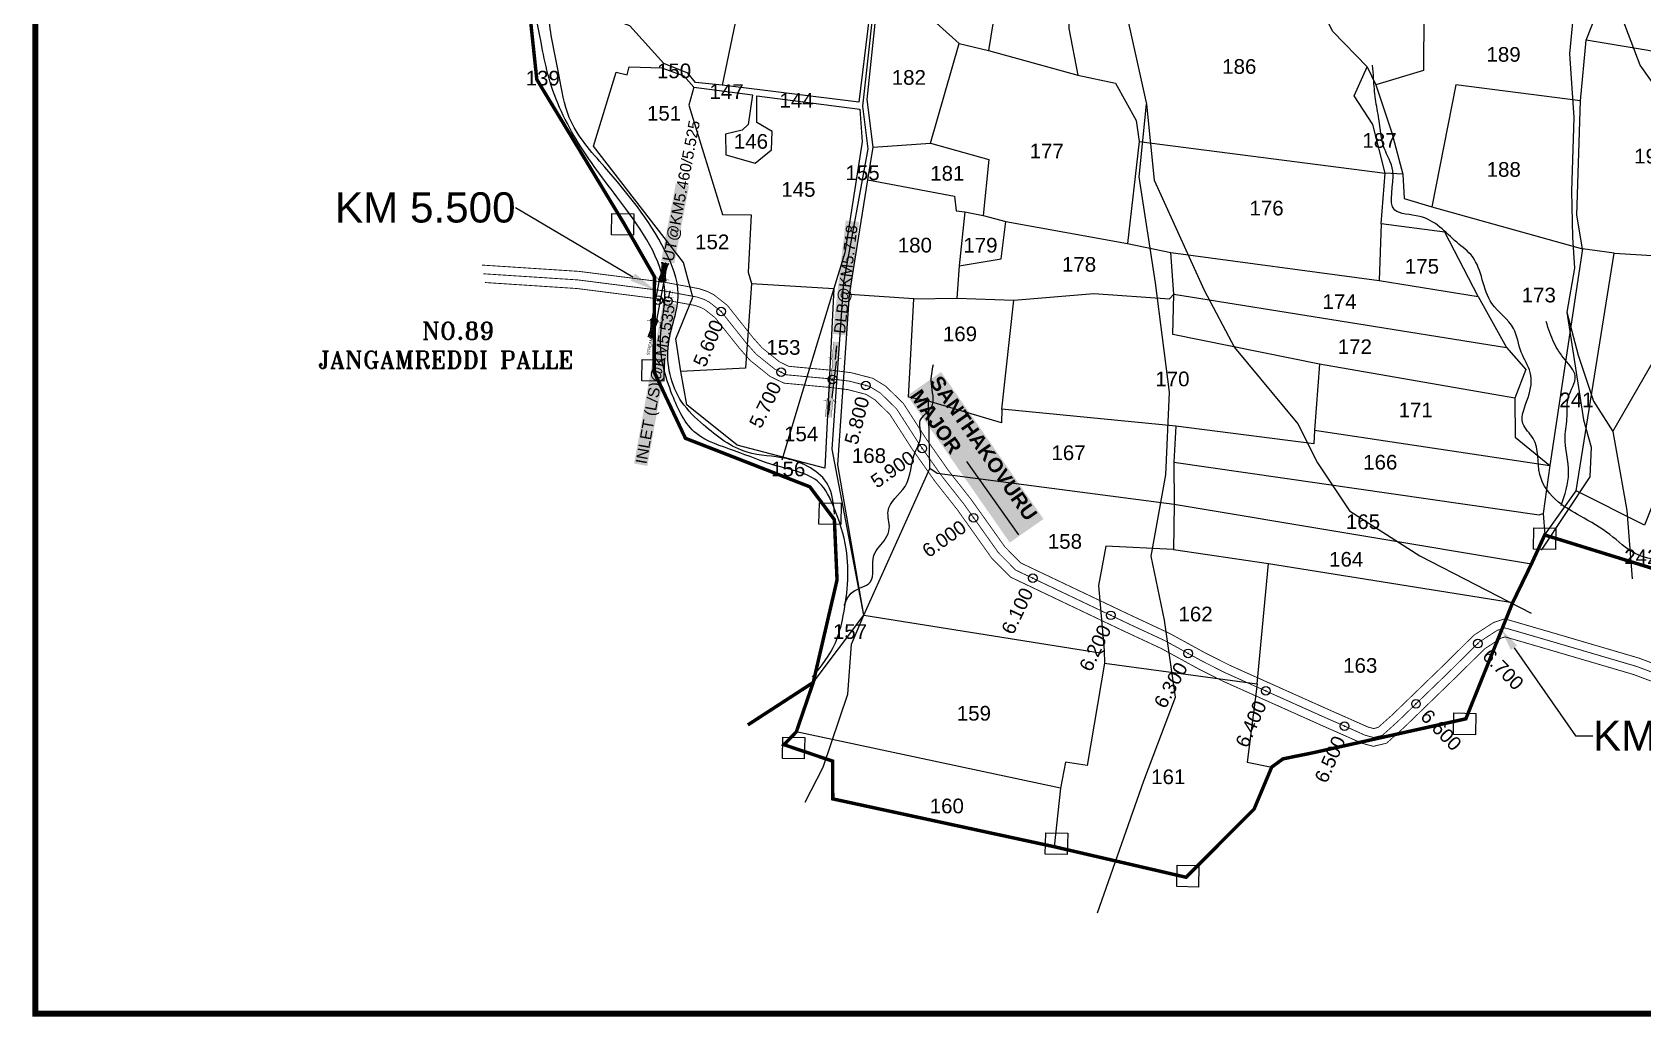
# Model space of a CAD drawing. Header units: inches. Extents: x 198573 to 203005, y 1622290 to 1626765.
# Drawn here: x 198573 to 200440, y 1622290 to 1623430 of the extents above; entities that cross this region are included whole.
import ezdxf
from ezdxf import colors
from ezdxf.entities.mleader import LeaderData, LeaderLine
from ezdxf.enums import TextEntityAlignment as Align
from ezdxf.math import Vec2, Vec3

# ---------------------------------------------------------------- set-up
doc = ezdxf.new("R2010")
doc.units = ezdxf.units.IN
doc.header["$LTSCALE"] = 15
doc.header["$MEASUREMENT"] = 0
doc.header["$PDMODE"] = 32
doc.header["$PDSIZE"] = 10
doc.linetypes.add('ACAD_ISO02W100', pattern=[15, 12, -3])
doc.linetypes.add('HIDDEN2', pattern=[0.1875, 0.125, -0.0625])
for name, color, linetype in [('CANAL1', 7, 'Continuous'), ('CHANAGE', 1, 'Continuous'), ('PLOT', 7, 'Continuous'), ('PLOT NO', 7, 'Continuous'), ('POINT', 2, 'Continuous'), ('RE REMARKS', 7, 'Continuous'), ('ROAD', 1, 'Continuous'), ('STREAM', 4, 'Continuous'), ('STRUCTURE', 5, 'Continuous'), ('TEXT', 1, 'Continuous'), ('text2', 7, 'Continuous'), ('VILLAGE BOUNDARY', 5, 'Continuous'), ('VILLAGE BOUNDARY STONES', 1, 'Continuous'), ('VILLAGE BOUNDRY', 5, 'Continuous'), ('VILLAGE STONES', 240, 'Continuous')]:
    doc.layers.add(name, color=color, linetype=linetype)
doc.styles.add('section', font='romant.shx', dxfattribs={"height": 2})
doc.styles.get("Standard").update_dxf_attribs({"font": 'arial.ttf'})
doc.dimstyles.get("Standard").update_dxf_attribs({"dimtxt": 0.18, "dimasz": 0.18, "dimexe": 0.18, "dimexo": 0.0625, "dimgap": 0.09, "dimtad": 0, "dimtih": 1, "dimtoh": 1, "dimdec": 4, "dimzin": 0, "dimdsep": 46, "dimtxsty": 'Standard', "dimcen": 0.09, "dimadec": 0, "dimazin": 0, "dimtfac": 1, "dimtdec": 4, "dimtofl": 0, "dimtmove": 0, "dimatfit": 3, "dimfxl": 1, "dimtolj": 1, "dimtzin": 0, "dimarcsym": 0})

# ---------------------------------------------------------------- blocks, each defined once
blk = doc.blocks.new('SLB')
at = {"layer": 'STRUCTURE'}
h = blk.add_hatch(dxfattribs=at)
h.set_pattern_fill('DOTS', color=6, scale=20, angle=320.3722, style=0)
h.set_pattern_definition([(320.372247934, (-159.4327, -72.9564), (1.2786241598, 0.5641323054), [0, -1.25])])
h.paths.add_polyline_path([(769699.5, 1706871.1), (769699.5, 1706861.1), (769729.1, 1706861.1), (769732.1, 1706863.1), (769792.1, 1706863.1), (769795.1, 1706861.1), (769824.7, 1706861.1), (769824.7, 1706871.1), (769795.1, 1706871.1), (769792.1, 1706869.1), (769732.1, 1706869.1), (769729.1, 1706871.1)])
at = {"layer": 'STRUCTURE', "color": 6, "linetype": 'ACAD_ISO02W100', "ltscale": 0.5, "const_width": 0.5}
for points in [[(769699.5, 1706871.1), (769729.1, 1706871.1)], [(769795.1, 1706871.1), (769824.7, 1706871.1)], [(769699.5, 1706861.1), (769729.1, 1706861.1)], [(769795.1, 1706861.1), (769824.7, 1706861.1)]]:
    blk.add_lwpolyline(points, dxfattribs=at)
at = {"layer": 'STRUCTURE', "color": 6, "const_width": 0.628}
for points in [[(769726.1, 1706877.1), (769726.1, 1706873.1), (769732.1, 1706869.1), (769792.1, 1706869.1), (769798.1, 1706873.1), (769798.1, 1706877.1)], [(769726.1, 1706855.1), (769726.1, 1706859.1), (769732.1, 1706863.1), (769792.1, 1706863.1), (769798.1, 1706859.1), (769798.1, 1706855.1)]]:
    blk.add_lwpolyline(points, dxfattribs=at)
at = {"layer": 'STRUCTURE', "color": 6}
blk.add_lwpolyline([(769732.1, 1706863.1), (769792.1, 1706863.1)], dxfattribs=at)
blk.add_lwpolyline([(769732.1, 1706863.1), (769792.1, 1706863.1)], dxfattribs=at)
at = {"layer": 'STRUCTURE', "color": 0}
blk.add_circle((769762.1, 1706866.1), 1.24, dxfattribs=at)
for points in [[(769703.8, 1706866), (769726.7, 1706866)], [(769818.6, 1706865.8), (769795.7, 1706865.8)]]:
    blk.add_leader(points, dimstyle='Standard', override={"dimasz": 10, "dimgap": 0.09, "dimtad": 0}, dxfattribs=at)
blk = doc.blocks.new('OT')
at = {"layer": 'STRUCTURE', "color": 190}
for points, const_width in [([(769751.4, 1706595.8), (769729.4, 1706595.8)], 0.5), ([(769751.4, 1706579), (769729.4, 1706579)], 0.5), ([(769775.2, 1706601.8), (769775.2, 1706597.8), (769769.2, 1706593.8), (769761.8, 1706593.8), (769754.4, 1706593.8), (769748.4, 1706597.8), (769748.4, 1706601.8)], 0.5), ([(769748.4, 1706573), (769748.4, 1706577), (769754.4, 1706581), (769761.8, 1706581), (769761.8, 1706581), (769761.8, 1706581), (769769.2, 1706581), (769775.2, 1706577), (769775.2, 1706573)], 0.5), ([(769761.8, 1706593.8), (769761.8, 1706581)], 2.5)]:
    blk.add_lwpolyline(points, dxfattribs=dict(at, const_width=const_width))
at = {"layer": 'STRUCTURE', "color": 0}
blk.add_circle((769761.8, 1706587.4), 1.87, dxfattribs=at)
blk.add_leader([(769732.6, 1706587.4), (769753.8, 1706587.4)], dimstyle='Standard', override={"dimasz": 10, "dimgap": 0.09, "dimtad": 0}, dxfattribs=at)
blk = doc.blocks.new('UT')
at = {"layer": 'STRUCTURE'}
h = blk.add_hatch(dxfattribs=at)
h.set_pattern_fill('DASH', color=150, scale=8, angle=-39.6278, style=0)
h.set_pattern_definition([(320.372247933, (-4370.464, -6260.8811), (1.40800153113, 0.132407282), [1, -1])])
h.paths.add_polyline_path([(765163, 1700681.9), (765165.6, 1700680.6), (765167.2, 1700680.3), (765169.1, 1700680), (765172.4, 1700679.6), (765176.4, 1700679.3), (765179.5, 1700679.5), (765183.1, 1700679.9), (765187.7, 1700680.9), (765188.9, 1700681.2), (765193.1, 1700682.2), (765196.1, 1700680.2), (765196.1, 1700672.2), (765193.1, 1700670.2), (765190.5, 1700670.8), (765188.1, 1700671.3), (765185.5, 1700671.8), (765183.6, 1700672.1), (765181, 1700672.5), (765180.3, 1700672.5), (765178.5, 1700672.6), (765176.7, 1700672.6), (765174.6, 1700672.5), (765172.5, 1700672.3), (765170.4, 1700672), (765168.5, 1700671.7), (765166.1, 1700671.2), (765165, 1700670.8), (765163, 1700669.7)])
h.paths.add_polyline_path([(765259.1, 1700682.2), (765256.1, 1700680.2), (765256.1, 1700672.2), (765259.1, 1700670.2), (765261.9, 1700671), (765264.4, 1700671.6), (765266.4, 1700672), (765269.1, 1700672.5), (765272.7, 1700673), (765276.1, 1700673.1), (765278.6, 1700672.9), (765281.2, 1700672.7), (765283.9, 1700672.3), (765286.4, 1700671.9), (765288, 1700671.3), (765289.2, 1700670.6), (765289.1, 1700682.7), (765287.6, 1700681.8), (765285.7, 1700681.2), (765283, 1700680.7), (765281.2, 1700680.4), (765276.7, 1700679.9), (765272.7, 1700679.9), (765268.7, 1700680.3), (765264.8, 1700681), (765261.2, 1700681.7)])
at = {"layer": 'STRUCTURE', "color": 150, "const_width": 0.628}
for points in [[(765190.1, 1700688.2), (765190.1, 1700684.2), (765196.1, 1700680.2), (765256.1, 1700680.2), (765262.1, 1700684.2), (765262.1, 1700688.2)], [(765190.1, 1700664.2), (765190.1, 1700668.2), (765196.1, 1700672.2), (765256.1, 1700672.2), (765262.1, 1700668.2), (765262.1, 1700664.2)]]:
    blk.add_lwpolyline(points, dxfattribs=at)
at = {"layer": 'STRUCTURE', "color": 150}
for points in [[(765196.1, 1700680.2), (765256.1, 1700680.2)], [(765196.1, 1700672.2), (765256.1, 1700672.2)], [(765196.1, 1700672.2), (765256.1, 1700672.2)]]:
    blk.add_lwpolyline(points, dxfattribs=at)
at = {"layer": 'STRUCTURE', "color": 0}
blk.add_circle((765226.1, 1700676.2), 1.89, dxfattribs=at)
at = {"layer": 'STRUCTURE', "color": 150}
for points in [[(765163, 1700681.9), (765164.4, 1700681.1), (765167.9, 1700680.2), (765171.2, 1700679.8), (765176.1, 1700679.4), (765184.7, 1700680.3), (765193.1, 1700682.2)], [(765289.1, 1700682.7), (765287.8, 1700681.9), (765284.3, 1700680.9), (765280.9, 1700680.4), (765276.1, 1700679.8), (765267.4, 1700680.5), (765259.1, 1700682.2)], [(765163, 1700669.7), (765164.3, 1700670.6), (765167.8, 1700671.6), (765171.2, 1700672.1), (765176, 1700672.6), (765184.7, 1700672), (765193.1, 1700670.2)], [(765289.2, 1700670.6), (765287.8, 1700671.4), (765284.2, 1700672.3), (765280.9, 1700672.7), (765276.1, 1700673.1), (765267.4, 1700672.2), (765259.1, 1700670.2)]]:
    blk.add_spline(points, degree=3, dxfattribs=at)
at = {"layer": 'STRUCTURE', "color": 0}
blk.add_text('STREAM', height=5, dxfattribs=at).set_placement((765148.2, 1700675.8), align=Align.MIDDLE_CENTER)
for points in [[(765190.9, 1700676), (765164.2, 1700675.8)], [(765289.3, 1700676.7), (765265.4, 1700676.4)]]:
    blk.add_leader(points, dimstyle='Standard', override={"dimasz": 10, "dimgap": 0.09, "dimtad": 0}, dxfattribs=at)

msp = doc.modelspace()

# ---------------------------------------------------------------- linework, layer by layer
at = {"layer": 'CANAL1', "color": 200, "const_width": 1}
for points in [[(199094.8, 1623160.7), (199207, 1623153.4), (199306.3, 1623140.8), (199346.1, 1623133.4), (199356, 1623130.1), (199363.5, 1623126.2), (199379, 1623114.1), (199408.7, 1623076.7), (199419.4, 1623064.7), (199426.3, 1623059.2), (199439.5, 1623048.6), (199450.1, 1623043.4), (199503.4, 1623038.5), (199522.5, 1623036), (199547.7, 1623029.5), (199562.4, 1623020.5), (199583, 1623000.5), (199609.4, 1622959.5), (199635.5, 1622922.4), (199661.8, 1622888.9), (199692.1, 1622846.3), (199700.8, 1622834.1), (199719.1, 1622815.6), (199847.8, 1622754.4), (199891.1, 1622734.2), (199933.9, 1622710.8), (199961.1, 1622697.1), (200076.3, 1622645.5), (200105.7, 1622632.5), (200121.5, 1622625.5), (200128.1, 1622623.7), (200133.4, 1622625), (200149.6, 1622639.5), (200206.4, 1622694.4), (200244.4, 1622731.9), (200267.1, 1622746.6), (200280, 1622750.8), (200292.9, 1622747.1), (200340, 1622733.4), (200436, 1622705.2), (200461.5, 1622695.6)], [(199098, 1623140.5), (199205.1, 1623133.5), (199303.2, 1623121), (199341.1, 1623114), (199348.2, 1623111.6), (199352.6, 1623109.4), (199364.8, 1623099.8), (199393.4, 1623063.9), (199405.6, 1623050.1), (199413.8, 1623043.6), (199428.7, 1623031.6), (199444.6, 1623023.9), (199501.2, 1623018.6), (199518.7, 1623016.4), (199539.8, 1623010.9), (199550.1, 1623004.6), (199567.4, 1622987.7), (199592.8, 1622948.3), (199619.4, 1622910.5), (199645.8, 1622877), (199675.8, 1622834.8), (199685.4, 1622821.2), (199707.4, 1622799.1), (199839.3, 1622736.3), (199882.1, 1622716.4), (199924.6, 1622693.1), (199952.5, 1622679), (200068.2, 1622627.2), (200097.6, 1622614.2), (200114.8, 1622606.6), (200127.8, 1622603.1), (200143, 1622606.7), (200163.2, 1622624.8), (200220.3, 1622680.1), (200257, 1622716.2), (200275.7, 1622728.4), (200280.4, 1622729.9), (200287.4, 1622727.9), (200334.4, 1622714.2), (200429.7, 1622686.2), (200453, 1622677.4)]]:
    msp.add_lwpolyline(points, dxfattribs=at)
at = {"layer": 'CANAL1', "color": 1, "linetype": 'HIDDEN2', "ltscale": 4, "const_width": 1}
msp.add_lwpolyline([(199096.4, 1623150.6), (199206, 1623143.5), (199304.7, 1623130.9), (199343.6, 1623123.7), (199352.1, 1623120.9), (199358.1, 1623117.8), (199371.9, 1623106.9), (199401, 1623070.3), (199412.5, 1623057.4), (199420, 1623051.4), (199434.1, 1623040.1), (199447.4, 1623033.6), (199502.3, 1623028.5), (199520.6, 1623026.2), (199543.7, 1623020.2), (199556.3, 1623012.5), (199575.2, 1622994.1), (199601.1, 1622953.9), (199627.4, 1622916.5), (199653.8, 1622883), (199684, 1622840.5), (199693.1, 1622827.6), (199713.2, 1622807.3), (199843.6, 1622745.3), (199886.6, 1622725.3), (199929.2, 1622701.9), (199956.8, 1622688), (200072.2, 1622636.3), (200101.7, 1622623.4), (200118.1, 1622616), (200127.9, 1622613.4), (200138.2, 1622615.8), (200156.4, 1622632.2), (200213.3, 1622687.2), (200250.7, 1622724.1), (200271.4, 1622737.5), (200280.2, 1622740.3), (200290.2, 1622737.5), (200337.2, 1622723.8), (200432.8, 1622695.7), (200457.3, 1622686.5)], dxfattribs=at)
at = {"layer": 'PLOT'}
for points in [[(199670.6, 1624228.9), (199696.1, 1624138.1), (199643.8, 1624060.6), (199617.7, 1623994.4), (199584, 1623891.6), (199545.7, 1623802.5), (199550, 1623685), (199550.1, 1623501.5), (199531.3, 1623349.3), (199373.1, 1623369.1), (199342.2, 1623372.1), (199333.1, 1623382.9), (199305.6, 1623394.4), (199266.2, 1623437.8), (199200.4, 1623462.4), (199166.9, 1623478.9), (199107.9, 1623617.6), (199097.5, 1623651.7), (199071.8, 1623705.5), (199028.3, 1623716.1), (198981.1, 1623765.2), (198917.6, 1623783.3), (198847.2, 1623923.6)], [(199478.6, 1622677.1), (199537.3, 1622755), (199510.7, 1622909), (199507.1, 1622929.4), (199520.7, 1623126.5), (199541.8, 1623259.6), (199548.2, 1623297.4), (199541.3, 1623352.5), (199556.4, 1623499.7), (199555.4, 1623596.4), (199559.8, 1623689.7), (199554.8, 1623750.9), (199552.8, 1623799.6), (199627.8, 1623987.7)], [(200750.1, 1622980.6), (200716.3, 1623076.8), (200721.6, 1623184.5), (200679.7, 1623377.8), (200605.9, 1623432.7), (200606.2, 1623467.2), (200576.2, 1623509.5), (200549.8, 1623476.4), (200590.1, 1623397.8), (200517.9, 1623397.5), (200374.3, 1623421.1), (200412.3, 1623517.6), (200446.5, 1623610.7), (200439.4, 1623625.1), (200450.1, 1623647.5), (200385, 1623679.5), (200350.7, 1623721.4), (200267.6, 1623795.5), (200256.1, 1623792.8), (200214.1, 1623851.4), (199858.5, 1623894.3), (199795, 1623902), (199805.3, 1623955.5)], [(200120.5, 1623390.2), (200080.8, 1623431.5), (200030.4, 1623530.1), (199993.3, 1623620), (199989.6, 1623650.1), (199966.6, 1623654.5), (199970.7, 1623713.1), (199978, 1623774.2), (199838, 1623786.8), (199718.2, 1623803.5), (199708.4, 1623795.4), (199552.8, 1623799.6)], [(200255.5, 1623760.6), (200246.4, 1623673.8), (200239.6, 1623637.6), (200235.1, 1623587.1), (200198.4, 1623565.1), (200186.2, 1623452.9), (200185.8, 1623386.1), (200130.6, 1623369.6)], [(199559.8, 1623689.7), (199603.6, 1623682.6), (199604.4, 1623675.6), (199612.3, 1623653.1), (199645, 1623643.7), (199634.6, 1623560.2), (199658.7, 1623556.3), (199659.7, 1623516.6), (199696.2, 1623497.5), (199681.9, 1623409.2)], [(199440.8, 1623645.4), (199440.8, 1623645.4), (199428.1, 1623633.8), (199407.1, 1623532.4), (199373.1, 1623369.1)], [(199556.4, 1623499.7), (199647.8, 1623417.6), (199681.9, 1623409.2), (199785.1, 1623380.7), (199829.1, 1623371.4), (199852.8, 1623328.3), (199856.5, 1623303.7), (199843, 1623185.6)], [(199696.2, 1623497.5), (199725, 1623492.6), (199766.8, 1623497.1), (199775.5, 1623473.7), (199774.8, 1623434.7), (199785.1, 1623380.7)], [(199548.2, 1623297.4), (199614.7, 1623301.8), (199647.8, 1623417.6)], [(200326.4, 1622848), (200363, 1622899.1), (200406.7, 1623174.4), (200370.3, 1623179.7), (200363.5, 1623218.6), (200368, 1623350.9), (200374.3, 1623421.1)], [(199223.9, 1623298.6), (199250.1, 1623384.2), (199263.1, 1623381.1), (199265.3, 1623390.4), (199303.2, 1623389.3), (199328.7, 1623379.8), (199340.3, 1623367), (199334.6, 1623345.9), (199373.4, 1623219.2), (199406.5, 1623219), (199403.2, 1623152.3), (199407, 1623139.2), (199400.2, 1623041.1), (199325.1, 1623037.2), (199319.3, 1623075.2), (199339, 1623123.7), (199328.3, 1623163.5), (199223.9, 1623298.6)], [(200249.2, 1623124.3), (200210.6, 1623199), (200136.8, 1623208.6), (200141.4, 1623267.3), (200127.1, 1623323.6), (200105.5, 1623356.6), (200120.5, 1623390.2), (200130.6, 1623369.6), (200149.1, 1623314), (200162.1, 1623265.9), (200141.4, 1623267.3)], [(199340.3, 1623367), (199408.2, 1623357.8), (199403.2, 1623323.7), (199396.4, 1623317.2), (199376.9, 1623312.5), (199377.5, 1623288.5), (199411.3, 1623278.6), (199430.2, 1623294.4), (199430.9, 1623315.5), (199413.2, 1623325.8), (199413.3, 1623356.7), (199532.6, 1623341.4), (199535.4, 1623303.3), (199515.1, 1623175), (199502.5, 1623133.5), (199492, 1622925.3), (199390.6, 1622952.1), (199332, 1622998.9), (199325.1, 1623037.2)], [(200368, 1623350.9), (200223.2, 1623369.5), (200195.7, 1623228.3)], [(199614.7, 1623301.8), (199682.3, 1623283), (199675.7, 1623218.2)], [(199856.5, 1623303.7), (200141.4, 1623267.3)], [(199541.8, 1623259.6), (199642.2, 1623240.4), (199644.3, 1623223.7), (199654.3, 1623222.2), (199675.7, 1623218.2), (199701.9, 1623211), (199843, 1623185.6), (199893.2, 1623175.4), (200134.6, 1623142.8), (200249.2, 1623124.3), (200282.1, 1623065.1), (200304.4, 1623039.6), (200291.9, 1623006.6), (200292.2, 1622961.2), (200332.5, 1622928.6), (200324.5, 1622873), (200326.4, 1622848)], [(200162.1, 1623265.9), (200163.5, 1623237.9), (200195.7, 1623228.3), (200370.3, 1623179.7)], [(199654.3, 1623222.2), (199647.6, 1623160), (199644.9, 1623122.3)], [(199647.6, 1623160), (199696.5, 1623167.8), (199701.9, 1623211)], [(200136.8, 1623208.6), (200134.6, 1623142.8)], [(199595.1, 1623121.6), (199644.9, 1623122.3), (199711, 1623120.2), (199803.8, 1623127.9), (199891.5, 1623121.6), (199896.7, 1623126.9), (199893.2, 1623175.4)], [(200370.3, 1623179.7), (200332.5, 1622928.6)], [(200406.7, 1623174.4), (200501.6, 1623168.7), (200531.4, 1623163.6), (200702.9, 1623132.3), (200702.8, 1623177.8), (200721.6, 1623184.5)], [(200531.4, 1623163.6), (200503.8, 1623052.1), (200482.6, 1622961.7), (200442.2, 1622859.2), (200363, 1622899.1)], [(199407, 1623139.2), (199502.5, 1623133.5)], [(199502.5, 1623133.5), (199465.8, 1623012.9), (199442.2, 1622934.6)], [(199537.3, 1622755), (199613.7, 1622924.9), (199612.1, 1623003), (199589.2, 1623007.6), (199595.1, 1623121.6), (199520.7, 1623126.5)], [(200059.5, 1622969.4), (200058.8, 1622953.5), (199898.9, 1622974.1), (199697.2, 1622993.9), (199711, 1623120.2)], [(200291.9, 1623006.6), (200065.5, 1623045.8), (199895.5, 1623080.4), (199896.7, 1623126.9)], [(199896.7, 1623126.9), (200282.1, 1623065.1)], [(200065.5, 1623045.8), (200059.5, 1622969.4), (200332.5, 1622928.6)], [(199697.2, 1622993.9), (199696.7, 1622977.9), (199612.1, 1623003)], [(199898.9, 1622974.1), (199896.7, 1622932.2), (199897, 1622883.2), (199896, 1622831), (200006.2, 1622815.1), (200289.2, 1622769.6)], [(200310.9, 1622814.2), (199897, 1622883.2), (199622.1, 1622919.3), (199613.7, 1622924.9)], [(199896.7, 1622932.2), (200319.9, 1622871.4), (200324.5, 1622873)], [(199896, 1622831), (199817.8, 1622835.2), (199809.4, 1622789.3), (199815.9, 1622714.3), (199816, 1622699.6), (199796.2, 1622580.9), (199771.1, 1622584.8), (199765.1, 1622554.7), (199757.9, 1622486.8)], [(199816, 1622699.6), (199993, 1622675.4), (200006.2, 1622815.1)], [(199537.3, 1622755), (199811.1, 1622711.5), (199815.9, 1622714.3)], [(199993, 1622675.4), (199981.6, 1622584.7), (200010, 1622579.1)], [(199765.1, 1622554.7), (199459, 1622619.9)]]:
    msp.add_lwpolyline(points, dxfattribs=at)
at = {"layer": 'POINT'}
for p in [(199299, 1623120, 52), (199310, 1623119, 53), (199501, 1623028, 54)]:
    msp.add_point(p, dxfattribs=at)
at = {"layer": 'ROAD'}
for points in [[(199910.1, 1624199.5), (199868.6, 1624195.5), (199838.7, 1624153.7), (199769.4, 1624107.3), (199808.9, 1623981.7), (199800.7, 1623859.5), (199772.9, 1623788), (199826.9, 1623703), (199833.2, 1623669.5), (199828.6, 1623598.3), (199836.9, 1623472.5), (199864.7, 1623347.2), (199873.6, 1623259.1), (199931.7, 1623131.5), (199967, 1623065.1), (200040.1, 1622976.9), (200063.1, 1622931.4), (200100.3, 1622875.8), (200181.5, 1622823.9), (200310.6, 1622757.4)], [(200263.5, 1623774.9), (200280.3, 1623706), (200291.5, 1623643.4), (200352.4, 1623519.6), (200361, 1623465.9), (200355, 1623405.3), (200360.1, 1623331.8), (200357.4, 1623246.5), (200358.5, 1623193), (200361, 1623157.3), (200352.1, 1623106.3), (200365, 1623056.4), (200382.8, 1623003.1), (200405.2, 1622967.8), (200421.7, 1622876.4), (200427.7, 1622797)], [(199469.1, 1622538.6), (199490, 1622579.1), (199518.7, 1622663.4), (199523, 1622721.4), (199537.3, 1622755), (199500.7, 1622947.5), (199514.2, 1623140.8), (199542.3, 1623295.3), (199536.2, 1623344.7), (199553.9, 1623505.6)], [(200405.2, 1622967.8), (200459.1, 1623060.9), (200490.3, 1623150.5), (200493.2, 1623235.7), (200504.6, 1623297.4), (200437.1, 1623392.2), (200405.9, 1623474.8), (200387.6, 1623500.4), (200352.4, 1623519.6)], [(199808, 1622410.1), (199861.8, 1622563.3), (199898.5, 1622660.1), (199885.7, 1622749.4), (199870.2, 1622823.4), (199887.2, 1622917.7), (199891.6, 1623013.4), (199875.3, 1623140), (199856.4, 1623262.9), (199864.7, 1623347.2)], [(200352.1, 1623106.3), (200371.5, 1622981.4), (200380.4, 1622949.9), (200378.6, 1622915.3), (200322.2, 1622830.4)]]:
    msp.add_lwpolyline(points, dxfattribs=at)
at = {"layer": 'STREAM'}
for points in [[(199503.4, 1622872.2), (199495.6, 1622906), (199447.5, 1622936.4), (199402.2, 1622943.8), (199351.3, 1622975.7), (199326.5, 1623001.9), (199310.8, 1623068.9), (199322.2, 1623127.2), (199306.8, 1623177.5), (199236.9, 1623274.3), (199195.8, 1623331.7), (199184.1, 1623379.6), (199172.6, 1623442.5), (199166.7, 1623476.8), (199141.8, 1623524.8), (199095.9, 1623618.8), (199081.3, 1623667.3), (199118.3, 1623690.9), (199145.9, 1623715.7), (199172.7, 1623745.6), (199168.8, 1623759.7), (199223.7, 1623788), (199233.9, 1623829.9), (199219.6, 1623892.6), (199236.8, 1623934.3), (199263.6, 1623964.7), (199270.2, 1623991.3), (199272.2, 1624021.6), (199250.1, 1624040.8), (199234.7, 1624071), (199284.2, 1624133.1), (199365, 1624244.3), (199384.9, 1624280.9), (199409, 1624292.1), (199462.6, 1624252.9), (199486.3, 1624243.1), (199500.6, 1624228.3), (199516.7, 1624213.5)], [(199477.8, 1622683.4), (199504.4, 1622723.1), (199512.4, 1622749.6), (199516.7, 1622832.1), (199502.6, 1622880.1), (199485.4, 1622908.5), (199435.7, 1622928.2), (199387.3, 1622945.5), (199343.2, 1622965.5), (199315.3, 1623010.3), (199301.6, 1623076), (199306.7, 1623124.6), (199261.3, 1623226), (199209.3, 1623297.6), (199173.7, 1623372.7), (199165, 1623409.4), (199123.7, 1623557.6), (199085.2, 1623624.3), (199064.9, 1623665.8), (199033.6, 1623697.8), (198995.7, 1623721.9), (198955.1, 1623754.5), (198921.3, 1623772.9), (198900.7, 1623798.6)], [(201500.3, 1623491.7), (201480.4, 1623457.5), (201457.3, 1623437.2), (201423.6, 1623432.4), (201390.4, 1623425.6), (201361.4, 1623408.4), (201314.4, 1623404.9), (201288.7, 1623401.9), (201255, 1623399.6), (201221.6, 1623380), (201206.7, 1623350.7), (201160.5, 1623288.6), (201140.8, 1623240.2), (201122.9, 1623205.4), (201090.1, 1623171), (201035.6, 1623136.5), (200978.5, 1623102.4), (200940.5, 1623101.1), (200884.6, 1623072.1), (200838.8, 1623051.7), (200706.7, 1623002.2), (200686.8, 1622941.4), (200660.7, 1622892), (200641.7, 1622856.8), (200602.9, 1622815.1), (200584.8, 1622799.2), (200557.4, 1622793.6), (200494.6, 1622812.6), (200431.1, 1622826.6), (200401.9, 1622848.4), (200367.7, 1622869.8), (200342.3, 1622886.1), (200320.7, 1622918.1), (200313.1, 1622959.7), (200301.1, 1622977.2), (200307.1, 1623007.2), (200309.6, 1623036.3), (200299.2, 1623059.7), (200290.3, 1623087.1), (200265.2, 1623116.2), (200242.5, 1623170.5), (200224.5, 1623187.1), (200181.5, 1623217.1), (200152.5, 1623224.5), (200150.3, 1623269.8), (200140.4, 1623296.1), (200134.2, 1623329.8), (200130.2, 1623353.1), (200128.1, 1623376.9), (200126.9, 1623392.2)], [(200345.4, 1622882.2), (200354.1, 1622919.7), (200349.9, 1622961.8), (200352.4, 1622985.5), (200353.8, 1623007.2), (200361.7, 1623032.3), (200350.1, 1623050.8), (200337.1, 1623070.8), (200328.2, 1623095.2)], [(199514.5, 1622766.8), (199524.2, 1622781.9), (199544.6, 1622793.2), (199549, 1622824.3), (199562.4, 1622843.8), (199566.8, 1622855.4), (199565.3, 1622875.6), (199585, 1622904.2), (199596.5, 1622943.3), (199603.3, 1622963.2), (199602.7, 1622980.5), (199615.7, 1622996.1), (199615.5, 1623023.5), (199617.9, 1623045.5)]]:
    msp.add_spline(points, degree=3, dxfattribs=at)
at = {"layer": 'text2', "color": 3}
for p in [(199371.8, 1623107), (199441.4, 1623036.6), (199539.7, 1623021.2), (199605, 1622948.2), (199664.5, 1622867.9), (199733.1, 1622797.9), (199823.4, 1622754.9), (200248.8, 1622722.1), (199913.1, 1622710.8), (200003.1, 1622667.3), (200177.2, 1622652.3), (200094.5, 1622626.5)]:
    msp.add_point(p, dxfattribs=at)
at = {"layer": 'VILLAGE BOUNDARY', "const_width": 4}
msp.add_lwpolyline([(200578.4, 1622769.8), (200326.4, 1622848), (200310.9, 1622814.2), (200289.2, 1622769.6), (200235, 1622635), (200057.6, 1622595.6), (200023.1, 1622588.6), (200010, 1622579.1), (199989.6, 1622530.5), (199910.7, 1622451.4), (199757.9, 1622486.8), (199501.3, 1622542.2), (199501, 1622586), (199444.7, 1622605), (199459, 1622619.9), (199478.6, 1622677.1), (199402.8, 1622627.9), (199478.6, 1622677.1), (199506.2, 1622795.9), (199503.1, 1622865.8), (199474.7, 1622903.8), (199330.5, 1622960), (199294.2, 1623036.9), (199294.6, 1623147.2), (199258.7, 1623209.8), (199158.2, 1623375.8), (199147.1, 1623480.5)], dxfattribs=at)
at = {"layer": 'VILLAGE BOUNDARY STONES'}
for points in [[(199245.3, 1623220.5), (199270.7, 1623220.1), (199270.3, 1623195.2), (199244.9, 1623195.7)], [(199280.5, 1623051.4), (199305.9, 1623050.9), (199305.4, 1623026.1), (199280, 1623026.6)], [(199485.7, 1622885.3), (199511.1, 1622884.8), (199510.6, 1622860), (199485.2, 1622860.5)], [(200313.9, 1622856.4), (200339.3, 1622855.9), (200338.8, 1622831.1), (200313.4, 1622831.6)], [(200221.1, 1622641.8), (200246.5, 1622641.3), (200246, 1622616.5), (200220.6, 1622617)], [(199443.3, 1622613.8), (199468.7, 1622613.3), (199468.2, 1622588.5), (199442.8, 1622589)], [(199748.1, 1622503), (199773.5, 1622502.5), (199773, 1622477.7), (199747.6, 1622478.2)], [(199900.3, 1622465.4), (199925.7, 1622464.9), (199925.3, 1622440.1), (199899.9, 1622440.6)]]:
    msp.add_lwpolyline(points, close=True, dxfattribs=at)
at = {"layer": 'VILLAGE BOUNDRY', "const_width": 7}
msp.add_lwpolyline([(198576.9, 1626337.9), (203001.3, 1626337.9), (203001.3, 1622293.3), (198576.9, 1622293.3)], close=True, dxfattribs=at)

# ---------------------------------------------------------------- block references
at = {"layer": 'STRUCTURE', "color": 0}
for name, p, xscale, yscale, zscale, rotation in [('UT', (1269032, 874903.6, 52), 0.7, 0.7, 0.7, 79.25498930666114), ('OT', (-445348.5, 2073333.2, 53), 0.4199999999999998, 0.4199999999999998, 0.4199999999999998, 259.3483711000724), ('SLB', (1323786, 949316.9, 54), 0.7, 0.7, 0.7, 83.3428904663913)]:
    msp.add_blockref(name, p, dxfattribs=dict(at, xscale=xscale, yscale=yscale, zscale=zscale, rotation=rotation))

# ---------------------------------------------------------------- texts
at = {"layer": 'CHANAGE'}
for s, rotation, p in [('5.600', 67.0053, (199368, 1623095.9)), ('5.700', 63.9279, (199435.3, 1623024)), ('5.800', 75.4323, (199536.2, 1623007.7)), ('5.900', 35.1877, (199593.6, 1622940.2)), ('6.000', 35.4614, (199653.1, 1622859.8)), ('6.100', 64.5552, (199727.1, 1622785.2)), ('6.200', 64.5552, (199817.4, 1622742.3)), ('6.300', 61.2982, (199906.4, 1622698.5)), ('6.400', 65.8723, (199997.4, 1622654.5)), ('6.500', 66.2315, (200088.8, 1622613.7))]:
    msp.add_text(s, height=16, rotation=rotation, dxfattribs=at).set_placement(p, align=Align.MIDDLE_RIGHT)
for s, rotation, p in [('6.700', 314.5687, (200258.6, 1622712.2)), ('6.600', 314.0428, (200186.9, 1622642.2))]:
    msp.add_text(s, height=16, rotation=rotation, dxfattribs=at).set_placement(p, align=Align.MIDDLE_LEFT)
at = {"layer": 'PLOT NO'}
for s, p in [('189', (200278.7, 1623404.8)), ('150', (199317.3, 1623385.7)), ('186', (199972.4, 1623390.8)), ('139', (199165.1, 1623377.3)), ('182', (199589.4, 1623378.1)), ('147', (199378.2, 1623361.8)), ('144', (199459.3, 1623351.5)), ('151', (199305.7, 1623336.6)), ('146', (199406.4, 1623304)), ('177', (199749.2, 1623292.8)), ('187', (200134.9, 1623305.1)), ('188', (200278.9, 1623271.5)), ('190', (200449.9, 1623286.9)), ('155', (199535.8, 1623267.6)), ('181', (199634, 1623267)), ('145', (199461.4, 1623248.3)), ('176', (200004, 1623226.7)), ('152', (199361.5, 1623187.6)), ('180', (199596.4, 1623183.8)), ('179', (199672.4, 1623183.7)), ('178', (199786.7, 1623161.5)), ('175', (200184.1, 1623159.3)), ('173', (200319.5, 1623126)), ('174', (200088.6, 1623118.4)), ('153', (199444, 1623065.3)), ('169', (199648.7, 1623081)), ('172', (200106.3, 1623066.1)), ('170', (199894.9, 1623028.8)), ('171', (200176.9, 1622992.8)), ('241', (200363.2, 1623004.5)), ('154', (199464.6, 1622965.1)), ('168', (199543.2, 1622939.9)), ('167', (199774.5, 1622943.2)), ('156', (199449.6, 1622924.5)), ('166', (200135.8, 1622932.3)), ('165', (200115.8, 1622863.4)), ('158', (199770.3, 1622840.6)), ('242', (200438.4, 1622822.7)), ('164', (200096.3, 1622819.8)), ('162', (199921.7, 1622756.4)), ('157', (199521.2, 1622736.1)), ('163', (200112.6, 1622696.8)), ('159', (199664.8, 1622641.4)), ('161', (199890.1, 1622567.8)), ('160', (199633.4, 1622534))]:
    msp.add_text(s, height=17, dxfattribs=at).set_placement(p, align=Align.MIDDLE_CENTER)
at = {"layer": 'STRUCTURE', "color": 5, "attachment_point": 1, "bg_fill": 1, "box_fill_scale": 1.1, "bg_fill_color": 7, "bg_fill_true_color": 16777215, "bg_fill_transparency": 0}
for s, insert, char_height, width, rotation in [('UT@KM5.460/5.525', (199303.8, 1623166.5), 13, 88.969, 79.255), ('DLB@KM5.718', (199502.4, 1623082.2, 54), 13, 129.593, 83.3429), ('INLET (L/S)@KM5.535', (199272.5, 1622931.8, 53), 13, 187.837, 79.7869), ('{\\fArial|b1|i0|c0|p34;\\C1;SANTHAKOVURU MAJOR}', (199626.4, 1623034.4), 16.64, 204.193, 304.8819)]:
    msp.add_mtext(s, dxfattribs=dict(at, insert=insert, char_height=char_height, width=width, rotation=rotation))
at = {"layer": 'TEXT', "insert": (198842.2, 1623094.6), "char_height": 20.137, "width": 454.057, "attachment_point": 1, "style": 'section'}
msp.add_mtext('\\pi182.91967;NO.89 \\P\\pi62.57979;JANGAMREDDI PALLE', dxfattribs=at)

# ---------------------------------------------------------------- leaders
at = {"layer": 'RE REMARKS', "color": 1}
msp.add_leader([(199716.8, 1622848.3, -19), (199656.8, 1622933.2, -19)], dimstyle='Standard', override={"dimasz": 45}, dxfattribs=at)
at = {"layer": 'VILLAGE STONES', "color": 1}
ml = msp.add_multileader_mtext('Standard', dxfattribs=at)
ml.set_content('KM 5.500', color=1)
ml.set_leader_properties()
ml.build(insert=Vec2(0, 0))
ml.multileader.update_dxf_attribs({"dogleg_length": 0.36, "arrow_head_size": 30})
ctx = ml.context
ctx.base_point, ctx.char_height, ctx.arrow_head_size, ctx.landing_gap_size, ctx.plane_origin = Vec3(198930.2, 1623227.2), 35, 30, 0.09, Vec3(199850.5, 1623012.9)
ctx.text_align_type = 2
notes = []
notes.append((ctx, [(1, (1, 1, 0), (199133.7, 1623227.2), (-1, 0), 1.396927018504357e-11, [(0, [(199295.4, 1623131.4)], 0, [])])]))
ctx.mtext.insert, ctx.mtext.alignment, ctx.mtext.flow_direction = Vec3(199133.6, 1623245), 3, 5
ml = msp.add_multileader_mtext('Standard', dxfattribs=at)
ml.set_content('KM 6.750', color=1)
ml.set_leader_properties()
ml.build(insert=Vec2(0, 0))
ml.multileader.update_dxf_attribs({"dogleg_length": 0.36, "arrow_head_size": 27})
ctx = ml.context
ctx.base_point, ctx.char_height, ctx.arrow_head_size, ctx.landing_gap_size, ctx.plane_origin = Vec3(200382.3, 1622615.1), 35, 27, 0.09, Vec3(201196.5, 1622548.2)
notes.append((ctx, [(0, (1, 1, 0), (200361.9, 1622615.1), (1, 0), 20.4, [(0, [(200275.4, 1622739.5)], 0, [])])]))
ctx.mtext.insert, ctx.mtext.flow_direction = Vec3(200382.4, 1622632.9), 5
for ctx, leaders in notes:
    for number, flags, end, landing, length, lines in leaders:
        leader = LeaderData()
        leader.index, (leader.has_last_leader_line, leader.has_dogleg_vector, leader.attachment_direction) = number, flags
        leader.last_leader_point, leader.dogleg_vector, leader.dogleg_length = Vec3(end), Vec3(landing), length
        for number, points, colour, breaks in lines:
            line = LeaderLine()
            line.index, line.vertices, line.color, line.breaks = number, Vec3.list(points), colors.encode_raw_color(colour), breaks
            leader.lines.append(line)
        ctx.leaders.append(leader)

doc.saveas('drawing.dxf')
